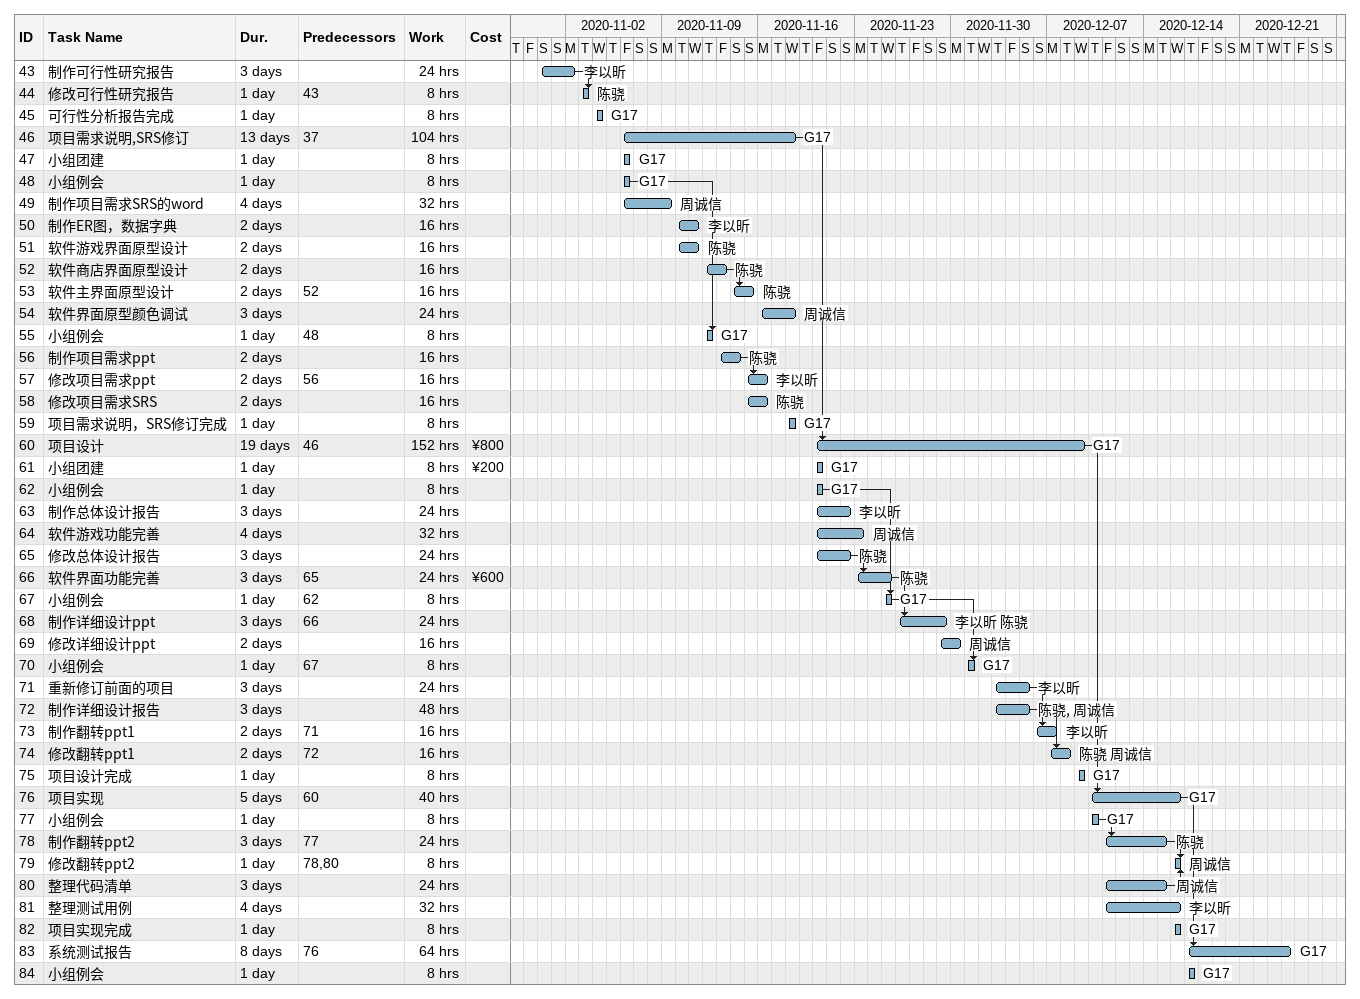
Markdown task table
| ID | Task | Duration | Start | Finish | Predecessors | Resources | Work (h) | Cost (¥) |
|---|---|---|---|---|---|---|---|---|
| 43 | 制作可行性研究报告 | 3d | 2020-10-31 | 2020-11-02 |  | 李以昕 | 24 |  |
| 44 | 修改可行性研究报告 | 1d | 2020-11-03 | 2020-11-03 | 43 | 陈骁 | 8 |  |
| 45 | 可行性分析报告完成 | 1d | 2020-11-04 | 2020-11-04 |  | G17 | 8 |  |
| 46 | 项目需求说明,SRS修订 | 13d | 2020-11-06 | 2020-11-18 | 37 | G17 | 104 |  |
| 47 | 小组团建 | 1d | 2020-11-06 | 2020-11-06 |  | G17 | 8 |  |
| 48 | 小组例会 | 1d | 2020-11-06 | 2020-11-06 |  | G17 | 8 |  |
| 49 | 制作项目需求SRS的word | 4d | 2020-11-06 | 2020-11-09 |  | 周诚信 | 32 |  |
| 50 | 制作ER图，数据字典 | 2d | 2020-11-10 | 2020-11-11 |  | 李以昕 | 16 |  |
| 51 | 软件游戏界面原型设计 | 2d | 2020-11-10 | 2020-11-11 |  | 陈骁 | 16 |  |
| 52 | 软件商店界面原型设计 | 2d | 2020-11-12 | 2020-11-13 |  | 陈骁 | 16 |  |
| 53 | 软件主界面原型设计 | 2d | 2020-11-14 | 2020-11-15 | 52 | 陈骁 | 16 |  |
| 54 | 软件界面原型颜色调试 | 3d | 2020-11-16 | 2020-11-18 |  | 周诚信 | 24 |  |
| 55 | 小组例会 | 1d | 2020-11-12 | 2020-11-12 | 48 | G17 | 8 |  |
| 56 | 制作项目需求ppt | 2d | 2020-11-13 | 2020-11-14 |  | 陈骁 | 16 |  |
| 57 | 修改项目需求ppt | 2d | 2020-11-15 | 2020-11-16 | 56 | 李以昕 | 16 |  |
| 58 | 修改项目需求SRS | 2d | 2020-11-15 | 2020-11-16 |  | 陈骁 | 16 |  |
| 59 | 项目需求说明，SRS修订完成 | 1d | 2020-11-18 | 2020-11-18 |  | G17 | 8 |  |
| 60 | 项目设计 | 19d | 2020-11-20 | 2020-12-09 | 46 | G17 | 152 | 800 |
| 61 | 小组团建 | 1d | 2020-11-20 | 2020-11-20 |  | G17 | 8 | 200 |
| 62 | 小组例会 | 1d | 2020-11-20 | 2020-11-20 |  | G17 | 8 |  |
| 63 | 制作总体设计报告 | 3d | 2020-11-20 | 2020-11-22 |  | 李以昕 | 24 |  |
| 64 | 软件游戏功能完善 | 4d | 2020-11-20 | 2020-11-23 |  | 周诚信 | 32 |  |
| 65 | 修改总体设计报告 | 3d | 2020-11-20 | 2020-11-22 |  | 陈骁 | 24 |  |
| 66 | 软件界面功能完善 | 3d | 2020-11-23 | 2020-11-25 | 65 | 陈骁 | 24 | 600 |
| 67 | 小组例会 | 1d | 2020-11-25 | 2020-11-25 | 62 | G17 | 8 |  |
| 68 | 制作详细设计ppt | 3d | 2020-11-26 | 2020-11-29 | 66 | 李以昕 陈骁 | 24 |  |
| 69 | 修改详细设计ppt | 2d | 2020-11-29 | 2020-11-30 |  | 周诚信 | 16 |  |
| 70 | 小组例会 | 1d | 2020-12-01 | 2020-12-01 | 67 | G17 | 8 |  |
| 71 | 重新修订前面的项目 | 3d | 2020-12-03 | 2020-12-05 |  | 李以昕 | 24 |  |
| 72 | 制作详细设计报告 | 3d | 2020-12-03 | 2020-12-05 |  | 陈骁, 周诚信 | 48 |  |
| 73 | 制作翻转ppt1 | 2d | 2020-12-06 | 2020-12-07 | 71 | 李以昕 | 16 |  |
| 74 | 修改翻转ppt1 | 2d | 2020-12-07 | 2020-12-08 | 72 | 陈骁 周诚信 | 16 |  |
| 75 | 项目设计完成 | 1d | 2020-12-09 | 2020-12-09 |  | G17 | 8 |  |
| 76 | 项目实现 | 5d | 2020-12-10 | 2020-12-16 | 60 | G17 | 40 |  |
| 77 | 小组例会 | 1d | 2020-12-10 | 2020-12-10 |  | G17 | 8 |  |
| 78 | 制作翻转ppt2 | 3d | 2020-12-11 | 2020-12-15 | 77 | 陈骁 | 24 |  |
| 79 | 修改翻转ppt2 | 1d | 2020-12-16 | 2020-12-16 | 78, 80 | 周诚信 | 8 |  |
| 80 | 整理代码清单 | 3d | 2020-12-11 | 2020-12-15 |  | 周诚信 | 24 |  |
| 81 | 整理测试用例 | 4d | 2020-12-11 | 2020-12-16 |  | 李以昕 | 32 |  |
| 82 | 项目实现完成 | 1d | 2020-12-16 | 2020-12-16 |  | G17 | 8 |  |
| 83 | 系统测试报告 | 8d | 2020-12-17 | 2020-12-24 | 76 | G17 | 64 |  |
| 84 | 小组例会 | 1d | 2020-12-17 | 2020-12-17 |  | G17 | 8 |  |
